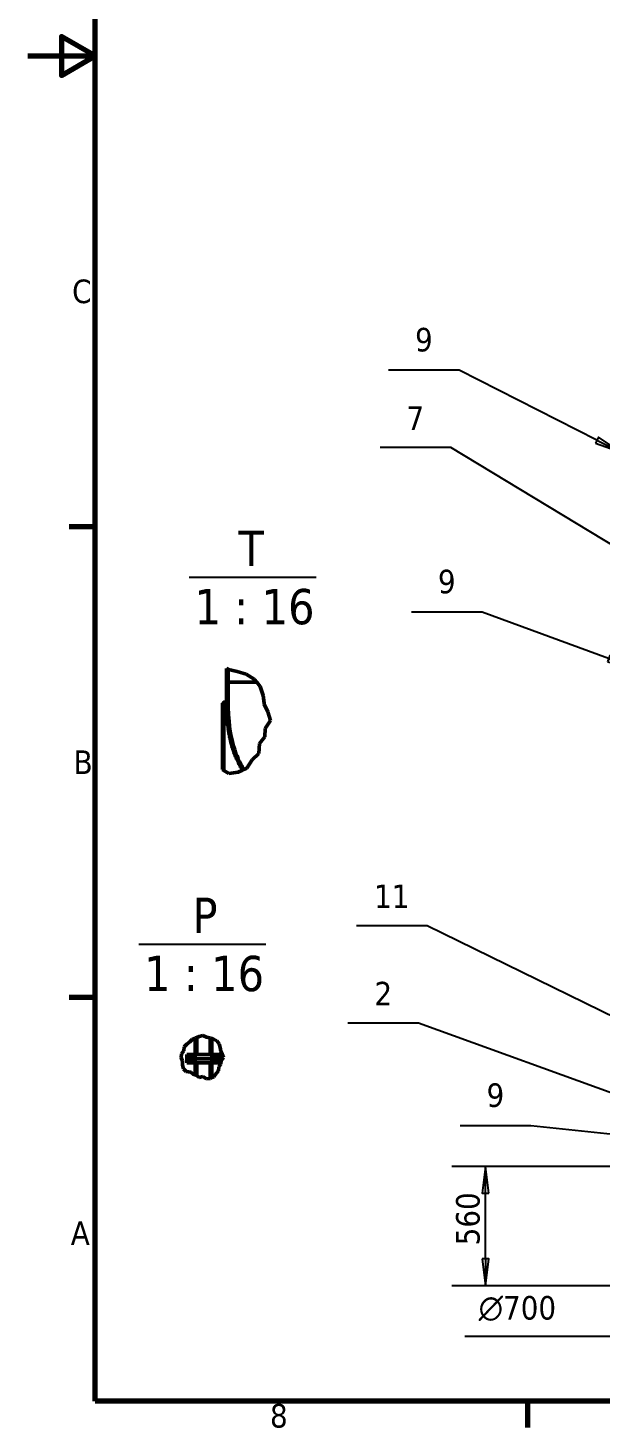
# Model space of a CAD drawing. Header units: millimetres. Extents: x 0 to 19008, y 0 to 13560.
# Drawn here: x 0 to 2721, y 193 to 6853 of the extents above; entities that cross this region are included whole.
import ezdxf

# ---------------------------------------------------------------- set-up
doc = ezdxf.new("R2010")
doc.units = ezdxf.units.MM
doc.header["$LTSCALE"] = 32
for name, color, linetype, lineweight in [('剖面线 (ISO)', 7, 'Continuous', 18), ('可见 (ISO)', 7, 'Continuous', 50), ('图框 (ISO)', 7, 'Continuous', 70), ('尺寸 (ISO)', 7, 'Continuous', 25), ('折线 (ISO)', 7, 'Continuous', 50), ('符号 (ISO)', 7, 'Continuous', 25), ('草图几何图元 (ISO)', 7, 'Continuous', 25)]:
    doc.layers.add(name, color=color, linetype=linetype, lineweight=lineweight)
doc.styles.add('标签文本 (ISO)', font='TAHOMA.TTF')
doc.styles.add('注释文本 (ISO)', font='TAHOMA.TTF')
doc.dimstyles.new('默认 (GB)', dxfattribs={"dimscale": 32, "dimtxt": 3.5, "dimasz": 4, "dimexe": 5, "dimexo": 0, "dimgap": 0.75, "dimtad": 1, "dimrnd": 1e-08, "dimdsep": 46, "dimtxsty": '注释文本 (ISO)', "dimblk": 'Filled-1', "dimcen": 0.09, "dimdle": 10, "dimclrd": 256, "dimclre": 256, "dimclrt": 256, "dimaunit": 1, "dimadec": 3, "dimazin": 2, "dimtfac": 1, "dimtmove": 0, "dimatfit": 3, "dimldrblk": 'Filled-1', "dimfxl": 1, "dimtolj": 1, "dimtzin": 0, "dimlwd": -1, "dimlwe": -1, "dimarcsym": 0})
pattern_1 = [(30, (0, 0), (-101.6, 175.976), [])]
pattern_2 = [(45, (0, 0), (-0.0449012806, 0.0449012806), [])]

# ---------------------------------------------------------------- blocks, each defined once
blk = doc.blocks.new('图框 默认图框')
at = {"layer": '图框 (ISO)'}
for p, q in [((10, 140), (6.1, 140)), ((10, 70), (6.1, 70)), ((74.25, 10), (74.25, 6.1))]:
    blk.add_line(p, q, dxfattribs=at)
at = {"layer": '图框 (ISO)', "flags": 128}
for points in [[(10, 10), (10, 410), (584, 410), (584, 10), (10, 10)], [(0, 210), (10, 210), (5, 212.89), (5, 207.11), (10, 210)]]:
    blk.add_lwpolyline(points, dxfattribs=at)
at = {"layer": '图框 (ISO)', "char_height": 3.5, "attachment_point": 7, "style": '注释文本 (ISO)'}
for s, insert in [('C', (6.56, 173.19)), ('B', (6.78, 103.25)), ('A', (6.36, 33.25)), ('8', (35.98, 6.02))]:
    blk.add_mtext(s, dxfattribs=dict(at, insert=insert))
blk = doc.blocks.new('Filled-1')
at = {"color": 0}
for p, q in [((0, 0), (-1, 0.125)), ((-1, 0.125), (-1, -0.125)), ((-1, 0), (0, 0)), ((-1, -0.125), (0, 0))]:
    blk.add_line(p, q, dxfattribs=at)
at = {"color": 0, "flags": 128}
blk.add_lwpolyline([(-1, -0.125), (0, 0), (-1, 0.125), (-1, -0.125)], dxfattribs=at)
at = {"color": 0}
blk.add_solid([(-1, -0.125), (0, 0), (-1, 0.125), (-1, -0.125)], dxfattribs=at)
blk = doc.blocks.new('*D7')
at = {"layer": 'Defpoints', "color": 0, "transparency": 16777216}
for p in [(2177.1, 1437.4), (3630.5, 1437.4), (3080.5, 869.3)]:
    blk.add_point(p, dxfattribs=at)
at = {"layer": '尺寸 (ISO)', "transparency": 16777216}
for p, q in [((3630.5, 1437.4), (2017.1, 1437.4)), ((2177.1, 997.3), (2177.1, 1309.4)), ((3080.5, 869.3), (2017.1, 869.3))]:
    blk.add_line(p, q, dxfattribs=at)
at = {"layer": '尺寸 (ISO)', "transparency": 16777216, "xscale": 128, "yscale": 128, "zscale": 128}
for p, rotation in [((2177.1, 1437.4), 90), ((2177.1, 869.3), 270)]:
    blk.add_blockref('Filled-1', p, dxfattribs=dict(at, rotation=rotation))
at = {"layer": '尺寸 (ISO)', "transparency": 16777216, "insert": (2036.5, 1061.7), "char_height": 112, "attachment_point": 1, "rotation": 90, "style": '注释文本 (ISO)'}
blk.add_mtext('\\A1;560', dxfattribs=at)
blk = doc.blocks.new('引出序号1')
at = {"layer": '符号 (ISO)'}
for p, q in [((74.74, 50.96), (64.24, 50.96)), ((102.94, 47.94), (74.74, 50.96)), ((102.99, 48.44), (102.89, 47.44)), ((102.94, 47.94), (106.92, 47.51)), ((106.92, 47.51), (102.99, 48.44)), ((102.89, 47.44), (106.92, 47.51))]:
    blk.add_line(p, q, dxfattribs=at)
at = {"layer": '符号 (ISO)', "flags": 128}
blk.add_lwpolyline([(102.89, 47.44), (106.92, 47.51), (102.99, 48.44), (102.89, 47.44)], dxfattribs=at)
at = {"layer": '符号 (ISO)'}
blk.add_solid([(102.89, 47.44), (106.92, 47.51), (102.99, 48.44), (102.89, 47.44)], dxfattribs=at)
at = {"layer": '符号 (ISO)', "insert": (69.49, 55.47), "char_height": 3.5, "attachment_point": 5, "style": '注释文本 (ISO)'}
blk.add_mtext('9', dxfattribs=at)
blk = doc.blocks.new('引出序号2')
at = {"layer": '符号 (ISO)'}
for p, q in [((59.33, 80.68), (48.83, 80.68)), ((100.02, 60.73), (59.33, 80.68)), ((100.24, 61.18), (99.8, 60.28)), ((100.02, 60.73), (103.61, 58.97)), ((103.61, 58.97), (100.24, 61.18)), ((99.8, 60.28), (103.61, 58.97))]:
    blk.add_line(p, q, dxfattribs=at)
at = {"layer": '符号 (ISO)', "flags": 128}
blk.add_lwpolyline([(99.8, 60.28), (103.61, 58.97), (100.24, 61.18), (99.8, 60.28)], dxfattribs=at)
at = {"layer": '符号 (ISO)'}
blk.add_solid([(99.8, 60.28), (103.61, 58.97), (100.24, 61.18), (99.8, 60.28)], dxfattribs=at)
at = {"layer": '符号 (ISO)', "insert": (54.08, 85.06), "char_height": 3.5, "attachment_point": 5, "style": '注释文本 (ISO)'}
blk.add_mtext('11', dxfattribs=at)
blk = doc.blocks.new('引出序号3')
at = {"layer": '符号 (ISO)'}
for p, q in [((67.51, 127.32), (57.01, 127.32)), ((86.32, 120.42), (67.51, 127.32)), ((86.49, 120.89), (86.15, 119.95)), ((90.08, 119.04), (86.49, 120.89)), ((86.15, 119.95), (90.08, 119.04)), ((86.32, 120.42), (90.08, 119.04))]:
    blk.add_line(p, q, dxfattribs=at)
at = {"layer": '符号 (ISO)', "flags": 128}
blk.add_lwpolyline([(86.15, 119.95), (90.08, 119.04), (86.49, 120.89), (86.15, 119.95)], dxfattribs=at)
at = {"layer": '符号 (ISO)'}
blk.add_solid([(86.15, 119.95), (90.08, 119.04), (86.49, 120.89), (86.15, 119.95)], dxfattribs=at)
at = {"layer": '符号 (ISO)', "insert": (62.26, 131.83), "char_height": 3.5, "attachment_point": 5, "style": '注释文本 (ISO)'}
blk.add_mtext('9', dxfattribs=at)
blk = doc.blocks.new('引出序号5')
at = {"layer": '符号 (ISO)'}
for p, q in [((62.84, 151.77), (52.34, 151.77)), ((97.36, 130.89), (62.84, 151.77)), ((97.62, 131.32), (97.1, 130.46)), ((100.79, 128.82), (97.62, 131.32)), ((97.1, 130.46), (100.79, 128.82)), ((97.36, 130.89), (100.79, 128.82))]:
    blk.add_line(p, q, dxfattribs=at)
at = {"layer": '符号 (ISO)', "flags": 128}
blk.add_lwpolyline([(97.1, 130.46), (100.79, 128.82), (97.62, 131.32), (97.1, 130.46)], dxfattribs=at)
at = {"layer": '符号 (ISO)'}
blk.add_solid([(97.1, 130.46), (100.79, 128.82), (97.62, 131.32), (97.1, 130.46)], dxfattribs=at)
at = {"layer": '符号 (ISO)', "insert": (57.59, 156.14), "char_height": 3.5, "attachment_point": 5, "style": '注释文本 (ISO)'}
blk.add_mtext('7', dxfattribs=at)
blk = doc.blocks.new('引出序号6')
at = {"layer": '符号 (ISO)'}
for p, q in [((64.11, 163.28), (53.61, 163.28)), ((84.59, 152.89), (64.11, 163.28)), ((84.81, 153.34), (84.36, 152.45)), ((84.36, 152.45), (88.15, 151.08)), ((84.59, 152.89), (88.15, 151.08)), ((88.15, 151.08), (84.81, 153.34))]:
    blk.add_line(p, q, dxfattribs=at)
at = {"layer": '符号 (ISO)', "flags": 128}
blk.add_lwpolyline([(84.36, 152.45), (88.15, 151.08), (84.81, 153.34), (84.36, 152.45)], dxfattribs=at)
at = {"layer": '符号 (ISO)'}
blk.add_solid([(84.36, 152.45), (88.15, 151.08), (84.81, 153.34), (84.36, 152.45)], dxfattribs=at)
at = {"layer": '符号 (ISO)', "insert": (58.86, 167.79), "char_height": 3.5, "attachment_point": 5, "style": '注释文本 (ISO)'}
blk.add_mtext('9', dxfattribs=at)
blk = doc.blocks.new('引出序号17')
at = {"layer": '符号 (ISO)'}
for p, q in [((58.07, 66.19), (47.57, 66.19)), ((90.63, 54.39), (58.07, 66.19)), ((90.8, 54.86), (90.46, 53.92)), ((90.63, 54.39), (94.39, 53.03)), ((94.39, 53.03), (90.8, 54.86)), ((90.46, 53.92), (94.39, 53.03))]:
    blk.add_line(p, q, dxfattribs=at)
at = {"layer": '符号 (ISO)', "flags": 128}
blk.add_lwpolyline([(90.46, 53.92), (94.39, 53.03), (90.8, 54.86), (90.46, 53.92)], dxfattribs=at)
at = {"layer": '符号 (ISO)'}
blk.add_solid([(90.46, 53.92), (94.39, 53.03), (90.8, 54.86), (90.46, 53.92)], dxfattribs=at)
at = {"layer": '符号 (ISO)', "insert": (52.82, 70.6), "char_height": 3.5, "attachment_point": 5, "style": '注释文本 (ISO)'}
blk.add_mtext('2', dxfattribs=at)
blk = doc.blocks.new('*D55')
at = {"layer": 'Defpoints', "color": 0, "transparency": 16777216}
for p in [(3286.4, 873), (3974.7, 873), (3974.7, 628.1)]:
    blk.add_point(p, dxfattribs=at)
at = {"layer": '尺寸 (ISO)', "transparency": 16777216}
for p, q in [((3286.4, 873), (3286.4, 468.1)), ((3974.7, 873), (3974.7, 468.1)), ((3286.4, 628.1), (2078.1, 628.1)), ((3846.7, 628.1), (3414.4, 628.1))]:
    blk.add_line(p, q, dxfattribs=at)
at = {"layer": '尺寸 (ISO)', "transparency": 16777216, "xscale": 128, "yscale": 128, "zscale": 128, "rotation": 180}
blk.add_blockref('Filled-1', (3286.4, 628.1), dxfattribs=at)
at = {"layer": '尺寸 (ISO)', "transparency": 16777216, "xscale": 128, "yscale": 128, "zscale": 128}
blk.add_blockref('Filled-1', (3974.7, 628.1), dxfattribs=at)
at = {"layer": '尺寸 (ISO)', "transparency": 16777216, "insert": (2102.1, 820.6), "char_height": 112, "attachment_point": 1, "style": '注释文本 (ISO)'}
blk.add_mtext('\\A1; \\fAIGDT|b0|i0;\\H112.0000;n\\fTahoma|b0|i0;\\H112.0000;700', dxfattribs=at)

msp = doc.modelspace()

# ---------------------------------------------------------------- hatches: boundary and pattern name
at = {"layer": '剖面线 (ISO)'}
h = msp.add_hatch(dxfattribs=at)
h.set_pattern_fill('ANSI31', color=256, scale=1625.6, angle=14.99997778, style=0)
h.set_pattern_definition([(60, (0, 0), (-175.976, 101.6), [])])
h.paths.add_polyline_path([(944.9825, 3805.2443), (952.3825, 3801.991), (952.3825, 3741.5768), (944.9825, 3741.5768)])
h = msp.add_hatch(dxfattribs=at)
h.set_pattern_fill('ANSI31', color=256, scale=1625.6, angle=-14.99997778, style=0)
h.set_pattern_definition(pattern_1)
edge = h.paths.add_edge_path()
edge.add_line((1027.0273, 3325.5544), (1020.3312, 3322.3046))
edge.add_spline(control_points=[(1020.3312, 3322.3046), (984.0951, 3380.305), (958.4998, 3450.766), (944.9825, 3536.6172), (944.9825, 3641.5768)], knot_values=[1, 1, 1, 1, 1, 1.106021006, 1.106021006, 1.106021006, 1.106021006, 1.106021006], degree=4, periodic=0)
edge.add_line((944.9825, 3641.5768), (944.9825, 3741.5768))
edge.add_line((944.9825, 3741.5768), (952.3825, 3741.5768))
edge.add_line((952.3825, 3741.5768), (952.3825, 3641.5768))
edge.add_spline(control_points=[(952.3825, 3641.5768), (952.3825, 3617.4273), (953.1931, 3594.4439), (954.7813, 3572.5506), (962.3607, 3468.0648), (987.6061, 3388.3698), (1027.0273, 3325.5544)], knot_values=[1, 1, 1, 1, 1.018420754, 1.018420754, 1.018420754, 1.106333786, 1.106333786, 1.106333786, 1.106333786], degree=3, periodic=0)
h = msp.add_hatch(dxfattribs=at)
h.set_pattern_fill('ANSI31', color=256, scale=0.508, style=0)
h.set_pattern_definition(pattern_2)
edge = h.paths.add_edge_path()
edge.add_arc((938.2791, 3637.6682), 14.3341, 0, 360)
h = msp.add_hatch(dxfattribs=at)
h.set_pattern_fill('ANSI31', color=256, scale=0.508, style=0)
h.set_pattern_definition(pattern_2)
edge = h.paths.add_edge_path()
edge.add_arc((938.2791, 3623.3342), 14.3341, 0, 360)
h = msp.add_hatch(dxfattribs=at)
h.set_pattern_fill('ANSI31', color=256, scale=0.508, style=0)
h.set_pattern_definition(pattern_2)
edge = h.paths.add_edge_path()
edge.add_arc((938.2791, 3609.0001), 14.3341, 0, 360)
h = msp.add_hatch(dxfattribs=at)
h.set_pattern_fill('ANSI31', color=256, scale=0.508, style=0)
h.set_pattern_definition(pattern_2)
edge = h.paths.add_edge_path()
edge.add_arc((938.2791, 3594.6661), 14.3341, 0, 360)
h = msp.add_hatch(dxfattribs=at)
h.set_pattern_fill('ANSI31', color=256, scale=1625.6, angle=90.00021046, style=0)
h.set_pattern_definition([(135, (0, 0), (-143.684, -143.685), [])])
h.paths.add_polyline_path([(932.3825, 3320.8796), (924.9825, 3325.5585), (924.9825, 3641.5768), (932.3825, 3641.5768)])
h = msp.add_hatch(dxfattribs=at)
h.set_pattern_fill('ANSI31', color=256, scale=0.508, style=0)
h.set_pattern_definition(pattern_2)
edge = h.paths.add_edge_path()
edge.add_arc((938.2791, 3580.332), 14.3341, 0, 360)
h = msp.add_hatch(dxfattribs=at)
h.set_pattern_fill('ANSI31', color=256, scale=0.508, style=0)
h.set_pattern_definition(pattern_2)
edge = h.paths.add_edge_path()
edge.add_arc((938.2791, 3565.9979), 14.3341, 0, 360)
h = msp.add_hatch(dxfattribs=at)
h.set_pattern_fill('ANSI31', color=256, scale=0.508, style=0)
h.set_pattern_definition(pattern_2)
edge = h.paths.add_edge_path()
edge.add_arc((938.2791, 3551.6639), 14.3341, 0, 360)
h = msp.add_hatch(dxfattribs=at)
h.set_pattern_fill('ANSI31', color=256, scale=1625.6, angle=-14.99997778, style=0)
h.set_pattern_definition(pattern_1)
h.paths.add_polyline_path([(755.3244, 1969.4443), (755.3244, 1949.4443), (772.3244, 1949.4443), (772.3244, 1969.4443)])
h.paths.add_polyline_path([(915.3244, 1949.4443), (915.3244, 1969.4443), (898.3244, 1969.4443), (898.3244, 1949.4443)])
h.paths.add_polyline_path([(795.3244, 2047.3007), (797.5568, 2048.2425), (803.3244, 2050.85), (803.3244, 1969.4443), (795.3244, 1969.4443)])
h.paths.add_polyline_path([(795.3244, 1969.4443), (778.3244, 1969.4443), (778.3244, 1949.4443), (795.3244, 1949.4443)])
h.paths.add_polyline_path([(875.3244, 1969.4443), (875.3244, 1949.4443), (892.3244, 1949.4443), (892.3244, 1969.4443)])
h.paths.add_polyline_path([(867.3244, 2047.6167), (875.3244, 2045.228), (875.3244, 1969.4443), (867.3244, 1969.4443)])
h = msp.add_hatch(dxfattribs=at)
h.set_pattern_fill('ANSI31', color=256, scale=1625.6, angle=105.00024554, style=0)
h.set_pattern_definition([(150, (0, 0), (-101.6, -175.977), [])])
h.paths.add_polyline_path([(778.3244, 1949.4443), (778.3244, 1929.4443), (795.3244, 1929.4443), (795.3244, 1949.4443)])
h.paths.add_polyline_path([(892.3244, 1929.4443), (892.3244, 1949.4443), (875.3244, 1949.4443), (875.3244, 1929.4443)])
h.paths.add_polyline_path([(755.3244, 1949.4443), (755.3244, 1929.4443), (772.3244, 1929.4443), (772.3244, 1949.4443)])
h.paths.add_polyline_path([(915.3244, 1929.4443), (915.3244, 1949.4443), (898.3244, 1949.4443), (898.3244, 1929.4443)])
h = msp.add_hatch(dxfattribs=at)
h.set_pattern_fill('ANSI31', color=256, scale=1625.6, style=0)
h.set_pattern_definition([(45, (0, 0), (-143.684, 143.684), [])])
h.paths.add_polyline_path([(875.3244, 1859.4976), (867.616, 1855.7566), (867.3244, 1855.7161), (867.3244, 1929.4443), (875.3244, 1929.4443)])
h.paths.add_polyline_path([(803.3244, 1870.0189), (801.4723, 1871.6171), (795.3244, 1873.1658), (795.3244, 1929.4443), (803.3244, 1929.4443)])

# ---------------------------------------------------------------- linework, layer by layer
at = {"layer": '可见 (ISO)'}
for p, q in [((944.9825, 3805.2443), (944.9825, 3741.5768)), ((952.3825, 3741.5768), (952.3825, 3801.991)), ((944.9825, 3741.5768), (944.9825, 3641.5768)), ((952.3825, 3741.5768), (944.9825, 3741.5768)), ((944.9825, 3741.5768), (952.3825, 3741.5768)), ((952.3825, 3641.5768), (952.3825, 3741.5768)), ((952.3825, 3741.5768), (1088.1045, 3741.5768)), ((952.3825, 3741.5768), (1088.1045, 3741.5768)), ((924.9825, 3641.5768), (924.9825, 3325.5585)), ((932.3825, 3641.5768), (924.9825, 3641.5768)), ((932.3825, 3320.8796), (932.3825, 3641.5768)), ((944.9825, 3641.5768), (932.3825, 3641.5768)), ((795.3244, 2047.3007), (795.3244, 1969.4443)), ((803.3244, 1969.4443), (803.3244, 2050.85)), ((867.3244, 2047.6167), (867.3244, 1969.4443)), ((875.3244, 1969.4443), (875.3244, 2045.228)), ((755.3244, 1969.4443), (755.3244, 1949.4443)), ((772.3244, 1969.4443), (755.3244, 1969.4443)), ((755.3244, 1949.4443), (772.3244, 1949.4443)), ((755.3244, 1949.4443), (755.3244, 1929.4443)), ((772.3244, 1949.4443), (755.3244, 1949.4443)), ((772.3244, 1949.4443), (772.3244, 1969.4443)), ((772.3244, 1969.4443), (778.3244, 1969.4443)), ((778.3244, 1949.4443), (772.3244, 1949.4443)), ((772.3244, 1929.4443), (772.3244, 1949.4443)), ((772.3244, 1949.4443), (778.3244, 1949.4443)), ((795.3244, 1969.4443), (778.3244, 1969.4443)), ((778.3244, 1969.4443), (778.3244, 1949.4443)), ((778.3244, 1949.4443), (795.3244, 1949.4443)), ((778.3244, 1949.4443), (778.3244, 1929.4443)), ((795.3244, 1949.4443), (778.3244, 1949.4443)), ((795.3244, 1949.4443), (795.3244, 1969.4443)), ((795.3244, 1969.4443), (803.3244, 1969.4443)), ((875.3244, 1949.4443), (795.3244, 1949.4443)), ((795.3244, 1929.4443), (795.3244, 1949.4443)), ((795.3244, 1949.4443), (875.3244, 1949.4443)), ((803.3244, 1969.4443), (867.3244, 1969.4443)), ((867.3244, 1969.4443), (875.3244, 1969.4443)), ((875.3244, 1969.4443), (875.3244, 1949.4443)), ((892.3244, 1969.4443), (875.3244, 1969.4443)), ((875.3244, 1949.4443), (892.3244, 1949.4443)), ((892.3244, 1949.4443), (875.3244, 1949.4443)), ((875.3244, 1949.4443), (875.3244, 1929.4443)), ((892.3244, 1949.4443), (892.3244, 1969.4443)), ((892.3244, 1969.4443), (898.3244, 1969.4443)), ((898.3244, 1949.4443), (892.3244, 1949.4443)), ((892.3244, 1929.4443), (892.3244, 1949.4443)), ((892.3244, 1949.4443), (898.3244, 1949.4443)), ((915.3244, 1969.4443), (898.3244, 1969.4443)), ((898.3244, 1969.4443), (898.3244, 1949.4443)), ((898.3244, 1949.4443), (915.3244, 1949.4443)), ((915.3244, 1949.4443), (898.3244, 1949.4443)), ((898.3244, 1949.4443), (898.3244, 1929.4443)), ((915.3244, 1949.4443), (915.3244, 1969.4443)), ((915.3244, 1929.4443), (915.3244, 1949.4443)), ((755.3244, 1929.4443), (772.3244, 1929.4443)), ((778.3244, 1929.4443), (772.3244, 1929.4443)), ((778.3244, 1929.4443), (795.3244, 1929.4443)), ((803.3244, 1929.4443), (795.3244, 1929.4443)), ((795.3244, 1929.4443), (795.3244, 1873.1658)), ((803.3244, 1870.0189), (803.3244, 1929.4443)), ((867.3244, 1929.4443), (803.3244, 1929.4443)), ((867.3244, 1929.4443), (867.3244, 1855.7161)), ((875.3244, 1929.4443), (867.3244, 1929.4443)), ((875.3244, 1929.4443), (892.3244, 1929.4443)), ((875.3244, 1859.4976), (875.3244, 1929.4443)), ((898.3244, 1929.4443), (892.3244, 1929.4443)), ((898.3244, 1929.4443), (915.3244, 1929.4443))]:
    msp.add_line(p, q, dxfattribs=at)
msp.add_open_spline([(944.9825, 3641.5768), (944.9825, 3536.6172), (958.4998, 3450.766), (984.0951, 3380.305), (1020.3312, 3322.3046)], degree=4, dxfattribs=at)
msp.add_open_spline([(952.3825, 3641.5768), (952.3825, 3617.4273), (953.1931, 3594.4439), (954.7813, 3572.5506), (962.3607, 3468.0648), (987.6061, 3388.3698), (1027.0273, 3325.5544)], degree=3, knots=[1, 1, 1, 1, 1.0184207539, 1.0184207539, 1.0184207539, 1.1063337863, 1.1063337863, 1.1063337863, 1.1063337863], dxfattribs=at)
at = {"layer": '折线 (ISO)'}
for p, q in [((944.9825, 3805.2443), (952.3825, 3801.991)), ((952.3825, 3801.991), (953.7256, 3801.4005)), ((953.7256, 3801.4005), (995.6103, 3791.2225)), ((995.6103, 3791.2225), (1037.977, 3778.5724)), ((1037.977, 3778.5724), (1076.5951, 3755.9287)), ((1076.5951, 3755.9287), (1088.1045, 3741.5768)), ((1088.1045, 3741.5768), (1104.6085, 3720.9967)), ((1104.6085, 3720.9967), (1118.1466, 3678.1062)), ((1118.1466, 3678.1062), (1123.0675, 3641.5768)), ((1123.0675, 3641.5768), (1123.8258, 3635.9479)), ((1123.8258, 3635.9479), (1141.4963, 3599.107)), ((1141.4963, 3599.107), (1153.8846, 3558.4441)), ((1153.8846, 3558.4441), (1128.4318, 3520.0849)), ((1126.0728, 3480.1225), (1101.3407, 3448.485)), ((1128.4318, 3520.0849), (1126.0728, 3480.1225)), ((1098.2511, 3401.226), (1067.2486, 3372.0983)), ((1101.3407, 3448.485), (1098.2511, 3401.226)), ((1041.3356, 3332.4986), (1027.0273, 3325.5544)), ((1067.2486, 3372.0983), (1041.3356, 3332.4986)), ((932.3825, 3320.8796), (924.9825, 3325.5585)), ((955.3337, 3306.3679), (932.3825, 3320.8796)), ((1000.3612, 3312.6127), (955.3337, 3306.3679)), ((1020.3312, 3322.3046), (1000.3612, 3312.6127)), ((1027.0273, 3325.5544), (1020.3312, 3322.3046)), ((741.0624, 1987.525), (742.2327, 2006.1806)), ((742.2327, 2006.1806), (756.0164, 2018.0217)), ((756.0164, 2018.0217), (769.1577, 2029.0357)), ((769.1577, 2029.0357), (781.4806, 2041.4604)), ((781.4806, 2041.4604), (795.3244, 2047.3007)), ((795.3244, 2047.3007), (797.5568, 2048.2425)), ((797.5568, 2048.2425), (803.3244, 2050.85)), ((803.3244, 2050.85), (813.8394, 2055.6037)), ((813.8394, 2055.6037), (831.6578, 2059.7589)), ((831.6578, 2059.7589), (848.8742, 2052.19)), ((848.8742, 2052.19), (865.7067, 2048.0997)), ((865.7067, 2048.0997), (867.3244, 2047.6167)), ((867.3244, 2047.6167), (875.3244, 2045.228)), ((875.3244, 2045.228), (882.733, 2043.0159)), ((882.733, 2043.0159), (898.2528, 2033.9159)), ((898.2528, 2033.9159), (909.5108, 2019.8774)), ((909.5108, 2019.8774), (914.9514, 2002.6406)), ((914.9514, 2002.6406), (917.2338, 1985.6981)), ((729.2527, 1954.551), (730.8938, 1972.3184)), ((735.2919, 1937.5591), (729.2527, 1954.551)), ((730.8938, 1972.3184), (741.0624, 1987.525)), ((734.5221, 1919.1965), (735.2919, 1937.5591)), ((917.2338, 1985.6981), (924.3352, 1970.8925)), ((919.0849, 1939.1352), (918.1368, 1923.0752)), ((929.3138, 1954.551), (919.0849, 1939.1352)), ((924.3352, 1970.8925), (929.3138, 1954.551)), ((739.6692, 1901.4414), (734.5221, 1919.1965)), ((752.6321, 1888.2406), (739.6692, 1901.4414)), ((774.0963, 1885.9519), (752.6321, 1888.2406)), ((786.0228, 1875.5089), (774.0963, 1885.9519)), ((795.3244, 1873.1658), (786.0228, 1875.5089)), ((801.4723, 1871.6171), (795.3244, 1873.1658)), ((803.3244, 1870.0189), (801.4723, 1871.6171)), ((814.9792, 1859.9621), (803.3244, 1870.0189)), ((894.4966, 1879.6626), (884.0827, 1863.7483)), ((906.9559, 1891.3684), (894.4966, 1879.6626)), ((908.1975, 1910.3608), (906.9559, 1891.3684)), ((918.1368, 1923.0752), (908.1975, 1910.3608)), ((831.6578, 1864.5412), (814.9792, 1859.9621)), ((849.5204, 1853.2469), (831.6578, 1864.5412)), ((867.3244, 1855.7161), (849.5204, 1853.2469)), ((867.616, 1855.7566), (867.3244, 1855.7161)), ((875.3244, 1859.4976), (867.616, 1855.7566)), ((884.0827, 1863.7483), (875.3244, 1859.4976))]:
    msp.add_line(p, q, dxfattribs=at)
at = {"layer": '符号 (ISO)'}
for p, q in [((767.0852, 4240.6534), (1371.2861, 4240.6534)), ((527.1828, 2495.1862), (1131.3837, 2495.1862))]:
    msp.add_line(p, q, dxfattribs=at)
at = {"layer": '草图几何图元 (ISO)'}
for centre in [(938.2791, 3637.6682), (938.2791, 3623.3342), (938.2791, 3609.0001), (938.2791, 3594.6661), (938.2791, 3580.332), (938.2791, 3565.9979), (938.2791, 3551.6639)]:
    msp.add_circle(centre, 14.3341, dxfattribs=at)

# ---------------------------------------------------------------- block references
at = {"xscale": 32, "yscale": 32, "zscale": 32}
msp.add_blockref('图框 默认图框', (0, 0), dxfattribs=at)
at = {"layer": '符号 (ISO)', "xscale": 32, "yscale": 32, "zscale": 32}
for name in ['引出序号6', '引出序号5', '引出序号3', '引出序号2', '引出序号17', '引出序号1']:
    msp.add_blockref(name, (0, 0), dxfattribs=at)

# ---------------------------------------------------------------- texts
at = {"layer": '符号 (ISO)', "attachment_point": 7, "style": '标签文本 (ISO)'}
for s, insert, char_height in [('T', (1001.5245, 4293.3916), 168), ('1 : 16', (792.218, 4013.2443), 167.99999), ('P', (782.3685, 2547.9243), 168), ('1 : 16', (552.3156, 2267.777), 167.99999)]:
    msp.add_mtext(s, dxfattribs=dict(at, insert=insert, char_height=char_height))

# ---------------------------------------------------------------- dimensions: what is measured, and where the dimension line sits
at = {"layer": '尺寸 (ISO)'}
dim = msp.add_linear_dim(base=(2177.1095, 1437.4081), p1=(3080.5394, 869.2543), p2=(3630.5394, 1437.4081), angle=270, dimstyle='默认 (GB)', override={"dimgap": 0.75, "dimdec": 2, "dimlfac": 0.985649, "dimtol": 0, "dimlim": 0, "dimtp": 0, "dimtm": 0, "dimtdec": 2, "dimtofl": 0, "dimatfit": 1}, dxfattribs=at)
dim.commit()
dim.dimension.update_dxf_attribs({"geometry": '*D7', "text_midpoint": (2177.1095, 1180.038), "dimtype": 160})
dim = msp.add_linear_dim(base=(3974.6853, 628.0907), p1=(3286.3936, 873.0043), p2=(3974.6853, 873.0043), angle=180, text=' \\fAIGDT|b0|i0;\\H112.0000;n\\fTahoma|b0|i0;\\H112.0000;700', dimstyle='默认 (GB)', override={"dimgap": 0.75, "dimdec": 2, "dimtol": 0, "dimlim": 0, "dimtp": 0, "dimtm": 0, "dimtdec": 2, "dimtofl": 0, "dimatfit": 2}, dxfattribs=at)
dim.commit()
dim.dimension.update_dxf_attribs({"geometry": '*D55', "text_midpoint": (2313.6521, 628.0907), "dimtype": 160})

doc.saveas('drawing.dxf')
